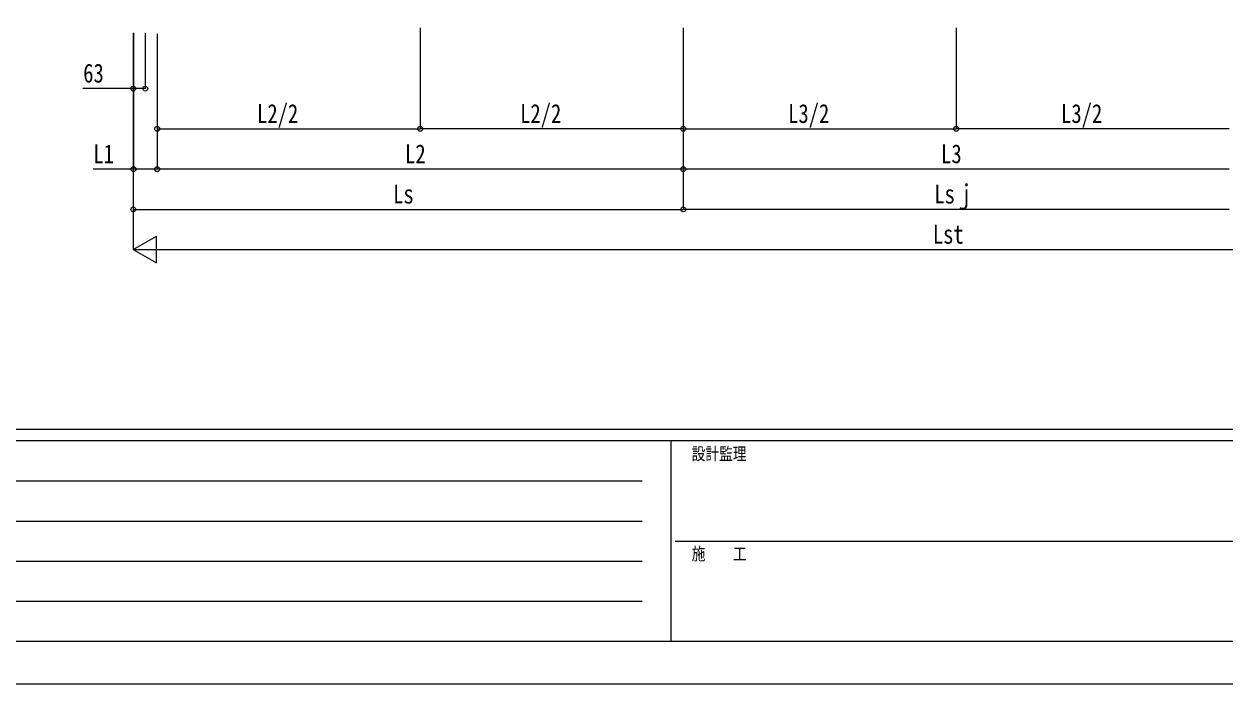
# Model space of a CAD drawing. Units: millimetres, scale not verified. Extents: x -12615 to 12615, y -8910 to 8910.
# Drawn here: x -7308 to -1007, y -8910 to -5448 of the extents above; entities that cross this region are included whole.
import ezdxf
from ezdxf.enums import TextEntityAlignment as Align

# ---------------------------------------------------------------- set-up
doc = ezdxf.new("R2010")
doc.units = ezdxf.units.MM
doc.header["$LTSCALE"] = 40
doc.layers.add('0-6_YKK_D', color=6, linetype='Continuous')
doc.layers.add('0-7_YKK_ZWAK', color=7, linetype='Continuous')
doc.styles.add('ＭＳ ゴシック', font='')
doc.styles.get('ＭＳ ゴシック').set_extended_font_data('MS Gothic')

msp = doc.modelspace()

# ---------------------------------------------------------------- linework, layer by layer
at = {"layer": '0-6_YKK_D'}
for p, q in [((-5229.1, -5468.05), (-5229.1, -5998.84)), ((-5229.1, -5468.05), (-5229.1, -5998.84)), ((-3849.1, -5468.05), (-3849.1, -6421.32)), ((-3849.1, -5469.05), (-3849.1, -6210.08)), ((-2417.1, -5468.05), (-2417.1, -5998.84)), ((-2417.1, -5468.05), (-2417.1, -5998.84)), ((-6734.6, -5495.48), (-6734.6, -6631.79)), ((-6733.1, -5494.48), (-6733.1, -6210.08)), ((-6671.6, -5495.54), (-6671.6, -5787.6)), ((-6609.1, -5499.56), (-6609.1, -6210.08)), ((-6609.1, -5499.56), (-6609.1, -5998.84)), ((-6609.1, -5502.25), (-6609.1, -6210.08)), ((-3849.1, -5499.56), (-3849.1, -5998.84)), ((-3849.1, -5499.56), (-3849.1, -6210.08)), ((-3849.1, -5499.56), (-3849.1, -5998.84)), ((-6734.6, -5789.43), (-6734.6, -5785.6)), ((-6609.1, -5997.84), (-5229.1, -5997.84)), ((-3849.1, -5997.84), (-5229.1, -5997.84)), ((-3849.1, -5997.84), (-2417.1, -5997.84)), ((-985.1, -5997.84), (-2417.1, -5997.84)), ((-6734.6, -6082.36), (-6734.6, -6421.32)), ((-3849.1, -6083.36), (-3849.1, -6421.32)), ((-3849.1, -6209.08), (-6609.1, -6209.08)), ((-985.1, -6209.08), (-3849.1, -6209.08)), ((-6734.6, -6420.32), (-3849.1, -6420.32)), ((-985.1, -6420.32), (-3849.1, -6420.32)), ((-6734.6, -6630.79), (-6612.82, -6560.47)), ((-6612.82, -6701.1), (-6612.82, -6560.47)), ((-6734.6, -6630.79), (-6612.82, -6701.1)), ((-6734.6, -6630.79), (-6491.03, -6630.79)), ((-6593.98, -6630.79), (1759.77, -6630.79))]:
    msp.add_line(p, q, dxfattribs=at)
for points in [[(-6671.6, -5786.6), (-6734.6, -5786.6), (-6999, -5786.6)], [(-6609.1, -6209.08), (-6733.1, -6209.08), (-6945.1, -6209.08)]]:
    msp.add_lwpolyline(points, dxfattribs=at)
for centre in [(-6734.6, -5786.6), (-6671.6, -5786.6), (-6609.1, -5997.84), (-5229.1, -5997.84), (-5229.1, -5997.84), (-3849.1, -5997.84), (-3849.1, -5997.84), (-2417.1, -5997.84), (-2417.1, -5997.84), (-6733.1, -6209.08), (-6609.1, -6209.08), (-6609.1, -6209.08), (-3849.1, -6209.08), (-3849.1, -6209.08), (-6734.6, -6420.32), (-3849.1, -6420.32), (-3849.1, -6420.32)]:
    msp.add_circle(centre, 12.75, dxfattribs=at)
at = {"layer": '0-7_YKK_ZWAK'}
for p, q in [((11685.06, -7575), (-11714.94, -7575)), ((-3914.94, -7635), (-11714.94, -7635)), ((-3914.94, -7635), (-3914.94, -8685)), ((-14.94, -7635), (-3914.94, -7635)), ((-11587.44, -7845), (-4064.94, -7845)), ((-11587.44, -8055), (-4064.94, -8055)), ((-3892.44, -8160), (-14.94, -8160)), ((-11587.44, -8265), (-4064.94, -8265)), ((-11587.44, -8475), (-4064.94, -8475)), ((-11714.94, -8685), (-3914.94, -8685)), ((-3914.94, -8685), (-14.94, -8685))]:
    msp.add_line(p, q, dxfattribs=at)
msp.add_lwpolyline([(-12615, -8910), (12615, -8910), (12615, 8910), (-12615, 8910)], close=True, dxfattribs=at)

# ---------------------------------------------------------------- texts
at = {"layer": '0-6_YKK_D', "style": 'ＭＳ ゴシック', "width": 0.8}
for s, p in [('63', (-6997, -5784.6)), ('L2/2', (-6084.7, -5996.54)), ('L2/2', (-4704.7, -5996.54)), ('L3/2', (-3298.7, -5996.54)), ('L3/2', (-1866.7, -5996.54)), ('L1', (-6943.8, -6207.78)), ('L2', (-5308.3, -6207.78)), ('L3', (-2496.3, -6207.78)), ('Ls', (-5371.05, -6419.02)), ('Lsｊ', (-2531.79, -6419.02)), ('Lst', (-2539.5, -6629.79))]:
    msp.add_text(s, height=98.97, dxfattribs=at).set_placement(p, align=Align.BOTTOM_LEFT)
at = {"layer": '0-7_YKK_ZWAK', "style": 'ＭＳ ゴシック', "width": 0.8}
for s, p in [('設計監理', (-3804.94, -7755)), ('施\u3000\u3000工', (-3804.94, -8280))]:
    msp.add_text(s, height=65.98, dxfattribs=at).set_placement(p, align=Align.BOTTOM_LEFT)

doc.saveas('drawing.dxf')
